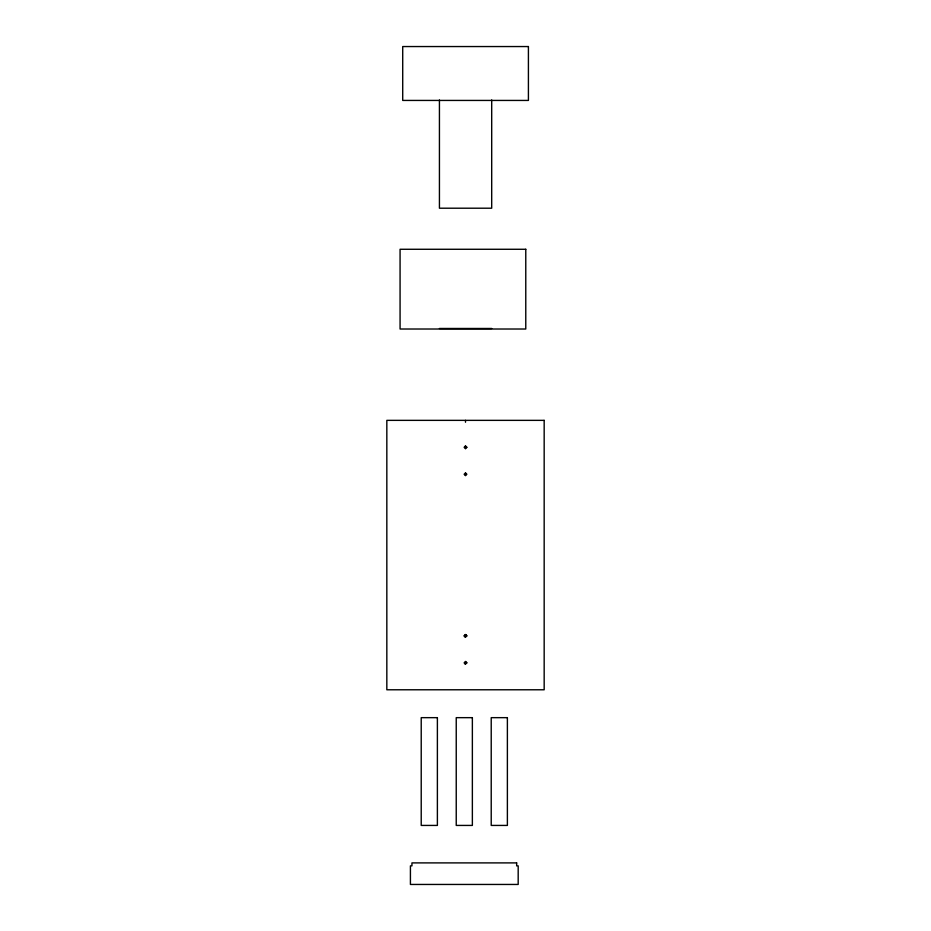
<?xml version="1.0" encoding="UTF-8"?>
<svg xmlns="http://www.w3.org/2000/svg" width="931" height="931" viewBox="0 0 931 931"><rect width="100%" height="100%" fill="white"/><g stroke="black" fill="none" stroke-linecap="round" stroke-linejoin="round"><path stroke-width="1.4" d="M465.453 664.082L466.85 662.837C463.964 658.368 467.071 667.306 464.15 662.837L465.547 661.487M465.453 637.141L466.85 635.896L465.5 634.546L464.15 635.896C467.048 640.447 463.964 631.253 466.792 635.896M465.547 472.995L466.85 474.24L465.5 475.59L464.15 474.24L465.5 472.948L465.453 475.497M465.547 634.651L464.208 635.896M465.5 445.961L464.15 447.299L465.5 448.649L466.85 447.299L465.5 445.961L465.547 448.556M439.432 328.48L491.696 328.48M465.547 447.299L466.792 447.299M465.547 662.837L466.792 662.837M491.696 99.954L491.696 208.207L439.432 208.207L439.432 99.954M465.5 420.358L465.5 422.243M528.412 46.55L402.716 46.55L402.716 100.432L528.412 100.432L528.412 46.55M525.771 249.275L400.074 249.275L400.074 329.015L525.771 329.015L525.771 249.275M544.17 420.358L386.83 420.358L386.83 689.778L544.17 689.778L544.17 420.358M437.384 717.661L421.219 717.661L421.219 825.425L437.384 825.425L437.384 717.661M472.366 717.661L456.237 717.661L456.237 825.425L472.366 825.425L472.366 717.661M507.383 717.661L491.219 717.661L491.219 825.425L507.383 825.425L507.383 717.661M516.658 862.897L411.944 862.897L411.944 865.865L410.42 865.865L410.42 884.45L518.183 884.45L518.183 865.865L516.658 865.865L516.658 862.897"/></g></svg>
